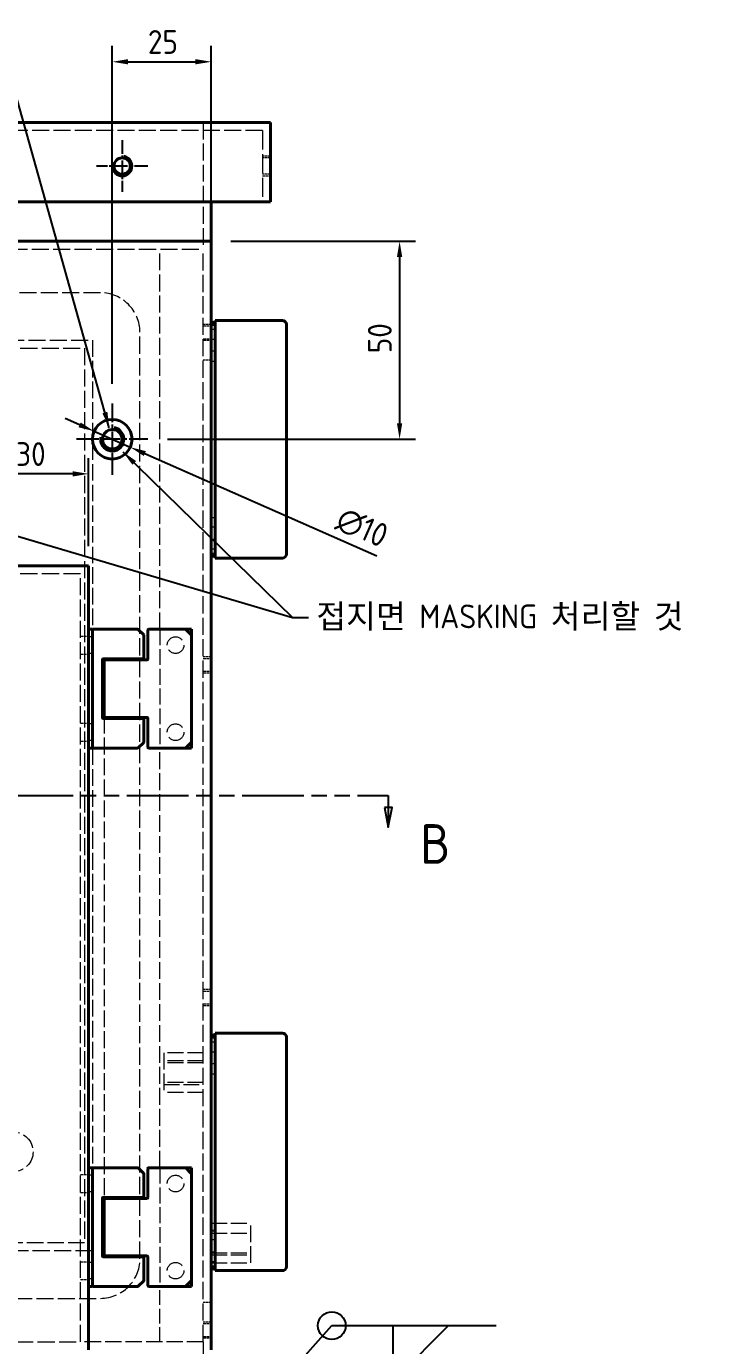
# Model space of a CAD drawing. Header units: millimetres. Extents: x 0 to 2378, y 0 to 1682.
# Drawn here: x 703.8 to 875.6, y 220.1 to 553.3 of the extents above; entities that cross this region are included whole.
import ezdxf

# ---------------------------------------------------------------- set-up
doc = ezdxf.new("R2010")
doc.units = ezdxf.units.MM
doc.header["$LTSCALE"] = 2
for name, pattern in [('CHAIN', [0.3543, 0.2362, -0.0295, 0.0591, -0.0295]), ('DASHED', [0.2067, 0.1654, -0.0413]), ('DOUBLE_DASH_CHAIN', [1.2403, 0.6614, -0.0827, 0.1654, -0.0827, 0.1654, -0.0827])]:
    doc.linetypes.add(name, pattern=pattern)
for name, color, linetype, lineweight in [('가려진 것(ISO)', 2, 'DASHED', 18), ('가시적인 것(ISO)', 3, 'Continuous', 40), ('가시적인 좁은 것(ISO)', 3, 'Continuous', 35), ('기호(ISO)', 5, 'Continuous', 25), ('단면선(ISO)', 7, 'CHAIN', 25), ('중심 표식(ISO)', 1, 'Continuous', 25), ('치수(ISO)', 2, 'Continuous', 25)]:
    doc.layers.add(name, color=color, linetype=linetype, lineweight=lineweight)
doc.styles.add('부품번호텍스트_PSTEK_POSCO', font='isocp.shx')
doc.styles.add('치수 텍스트_PSTEK_POSCO', font='isocp.shx')
doc.dimstyles.new('치수_PSTEK_POSCO', dxfattribs={"dimscale": 2, "dimtxt": 3, "dimasz": 2, "dimexe": 2, "dimexo": 2.5, "dimgap": 1, "dimtad": 1, "dimrnd": 1e-08, "dimdsep": 46, "dimtxsty": '치수 텍스트_PSTEK_POSCO', "dimcen": 0.09, "dimdle": 10, "dimclrd": 7, "dimclre": 7, "dimclrt": 2, "dimadec": 1, "dimazin": 2, "dimtfac": 1, "dimtmove": 0, "dimatfit": 3, "dimfxl": 0, "dimtolj": 1, "dimlwd": -1, "dimlwe": -1, "dimarcsym": 0})
doc.dimstyles.new('치수_PSTEK_POSCO$7', dxfattribs={"dimscale": 2, "dimtxt": 3, "dimasz": 2, "dimexe": 2, "dimexo": 2.5, "dimgap": 1, "dimtad": 1, "dimrnd": 1e-08, "dimdsep": 46, "dimtxsty": '치수 텍스트_PSTEK_POSCO', "dimcen": 0.09, "dimdle": 10, "dimclrd": 7, "dimclre": 7, "dimclrt": 2, "dimadec": 1, "dimazin": 2, "dimtfac": 1, "dimtmove": 0, "dimatfit": 3, "dimfxl": 0, "dimtolj": 1, "dimlwd": -1, "dimlwe": -1, "dimarcsym": 0})

# ---------------------------------------------------------------- blocks, each defined once
blk = doc.blocks.new('2dTransSection1')
at = {"layer": '단면선(ISO)', "linetype": 'DOUBLE_DASH_CHAIN', "ltscale": 5.868094}
blk.add_line((117.14, 179.53), (397.61, 179.53), dxfattribs=at)
at = {"layer": '단면선(ISO)', "linetype": 'Continuous'}
for p, q in [((393.71, 179.53), (397.61, 179.53)), ((397.61, 179.53), (397.61, 178.03)), ((397.11, 178.03), (397.61, 175.53)), ((398.11, 178.03), (397.11, 178.03)), ((397.61, 178.03), (397.61, 175.53)), ((397.61, 175.53), (398.11, 178.03))]:
    blk.add_line(p, q, dxfattribs=at)
at = {"layer": '단면선(ISO)', "linetype": 'Continuous', "flags": 128}
blk.add_lwpolyline([(397.11, 178.03), (397.61, 175.53), (398.11, 178.03), (397.11, 178.03)], dxfattribs=at)
at = {"layer": '단면선(ISO)'}
blk.add_solid([(397.11, 178.03), (397.61, 175.53), (398.11, 178.03), (397.11, 178.03)], dxfattribs=at)
at = {"layer": '단면선(ISO)', "insert": (401.63, 170.92), "char_height": 5, "attachment_point": 7, "style": '부품번호텍스트_PSTEK_POSCO'}
blk.add_mtext('B', dxfattribs=at)
blk = doc.blocks.new('*D146')
at = {"layer": 'Defpoints', "color": 0, "transparency": 16777216}
for p in [(750.47, 499.06), (734.47, 449.06), (798.07, 449.06)]:
    blk.add_point(p, dxfattribs=at)
at = {"layer": '치수(ISO)', "color": 7, "transparency": 16777216}
for p, q in [((755.47, 499.06), (802.07, 499.06)), ((798.07, 495.06), (798.07, 453.06)), ((739.47, 449.06), (802.07, 449.06))]:
    blk.add_line(p, q, dxfattribs=at)
for points in [[(797.4, 495.06), (798.73, 495.06), (798.07, 499.06)], [(797.4, 453.06), (798.73, 453.06), (798.07, 449.06)]]:
    blk.add_solid(points, dxfattribs=at)
at = {"layer": '치수(ISO)', "color": 2, "transparency": 16777216, "insert": (793.07, 470.76), "char_height": 6, "attachment_point": 4, "rotation": 90, "style": '치수 텍스트_PSTEK_POSCO'}
blk.add_mtext('\\A1;50', dxfattribs=at)
blk = doc.blocks.new('*D147')
at = {"layer": 'Defpoints', "color": 0, "transparency": 16777216}
for p in [(750.47, 544.39), (750.47, 499.06), (725.47, 458.06)]:
    blk.add_point(p, dxfattribs=at)
at = {"layer": '치수(ISO)', "color": 7, "transparency": 16777216}
for p, q in [((725.47, 463.06), (725.47, 548.39)), ((750.47, 504.06), (750.47, 548.39)), ((729.47, 544.39), (746.47, 544.39))]:
    blk.add_line(p, q, dxfattribs=at)
for points in [[(729.47, 545.06), (729.47, 543.73), (725.47, 544.39)], [(746.47, 545.06), (746.47, 543.73), (750.47, 544.39)]]:
    blk.add_solid(points, dxfattribs=at)
at = {"layer": '치수(ISO)', "color": 2, "transparency": 16777216, "insert": (734.47, 549.39), "char_height": 6, "attachment_point": 4, "style": '치수 텍스트_PSTEK_POSCO'}
blk.add_mtext('\\A1;25', dxfattribs=at)
blk = doc.blocks.new('*D148')
at = {"layer": 'Defpoints', "color": 0, "transparency": 16777216}
for p in [(689.47, 440.31), (689.47, 428.56), (719.47, 417.06)]:
    blk.add_point(p, dxfattribs=at)
at = {"layer": '치수(ISO)', "color": 7, "transparency": 16777216}
for p, q in [((689.47, 433.56), (689.47, 444.31)), ((719.47, 422.06), (719.47, 444.31)), ((715.47, 440.31), (693.47, 440.31))]:
    blk.add_line(p, q, dxfattribs=at)
for points in [[(693.47, 440.98), (693.47, 439.65), (689.47, 440.31)], [(715.47, 440.98), (715.47, 439.65), (719.47, 440.31)]]:
    blk.add_solid(points, dxfattribs=at)
at = {"layer": '치수(ISO)', "color": 2, "transparency": 16777216, "insert": (701.17, 445.31), "char_height": 6, "attachment_point": 4, "style": '치수 텍스트_PSTEK_POSCO'}
blk.add_mtext('\\A1;30', dxfattribs=at)
blk = doc.blocks.new('*D150')
at = {"layer": 'Defpoints', "color": 0, "transparency": 16777216}
for p in [(720.89, 451.07), (730.04, 447.04)]:
    blk.add_point(p, dxfattribs=at)
at = {"layer": '치수(ISO)', "color": 7, "transparency": 16777216}
for p, q in [((717.23, 452.69), (713.57, 454.3)), ((720.89, 451.07), (730.04, 447.04)), ((733.7, 445.43), (792.36, 419.6))]:
    blk.add_line(p, q, dxfattribs=at)
for points in [[(717.5, 453.3), (716.96, 452.08), (720.89, 451.07)], [(733.97, 446.04), (733.44, 444.82), (730.04, 447.04)]]:
    blk.add_solid(points, dxfattribs=at)
at = {"layer": '치수(ISO)', "color": 2, "transparency": 16777216, "insert": (782.66, 429.33), "char_height": 6, "attachment_point": 4, "rotation": 336.2288, "style": '치수 텍스트_PSTEK_POSCO'}
blk.add_mtext('\\A1;∅10', dxfattribs=at)

msp = doc.modelspace()

# ---------------------------------------------------------------- linework, layer by layer
at = {"layer": '가려진 것(ISO)', "ltscale": 13.041375}
msp.add_line((763.4684, 527.0589), (267.4684, 527.0589), dxfattribs=at)
at = {"layer": '가려진 것(ISO)', "ltscale": 12.901145}
for p, q in [((748.4684, 529.0589), (748.4684, 497.0589)), ((737.4684, 401.0589), (737.4684, 497.0589)), ((748.4684, 221.0589), (748.4684, 189.0589))]:
    msp.add_line(p, q, dxfattribs=at)
at = {"layer": '가려진 것(ISO)', "ltscale": 14.513788}
for p, q in [((750.4684, 509.0589), (750.4684, 527.0589)), ((763.4684, 527.0589), (763.4684, 509.0589))]:
    msp.add_line(p, q, dxfattribs=at)
at = {"layer": '가려진 것(ISO)', "ltscale": 1.904597}
for p, q in [((765.4684, 520.5589), (763.4684, 520.5589)), ((765.4684, 520.1259), (763.4684, 520.1259)), ((765.4684, 515.9919), (763.4684, 515.9919)), ((763.4684, 515.5589), (765.4684, 515.5589)), ((750.4684, 478.0589), (748.4684, 478.0589)), ((748.4684, 477.6799), (750.4684, 477.6799)), ((748.4684, 474.4379), (750.4684, 474.4379)), ((748.4684, 474.0589), (750.4684, 474.0589)), ((750.4684, 469.0589), (748.4684, 469.0589)), ((717.4684, 399.3089), (719.4684, 399.3089)), ((717.4684, 394.8089), (719.4684, 394.8089)), ((750.4684, 394.0589), (748.4684, 394.0589)), ((748.4684, 393.6799), (750.4684, 393.6799)), ((748.4684, 390.4379), (750.4684, 390.4379)), ((748.4684, 390.0589), (750.4684, 390.0589)), ((717.4684, 377.3089), (719.4684, 377.3089)), ((717.4684, 372.8089), (719.4684, 372.8089)), ((750.4684, 310.0589), (748.4684, 310.0589)), ((748.4684, 309.6799), (750.4684, 309.6799)), ((748.4684, 306.4379), (750.4684, 306.4379)), ((748.4684, 306.0589), (750.4684, 306.0589)), ((717.4684, 263.3089), (719.4684, 263.3089)), ((717.4684, 258.8089), (719.4684, 258.8089)), ((717.4684, 241.3089), (719.4684, 241.3089)), ((717.4684, 236.8089), (719.4684, 236.8089)), ((750.4684, 231.0589), (748.4684, 231.0589)), ((750.4684, 226.0589), (748.4684, 226.0589)), ((748.4684, 225.6799), (750.4684, 225.6799)), ((748.4684, 222.4379), (750.4684, 222.4379)), ((748.4684, 222.0589), (750.4684, 222.0589))]:
    msp.add_line(p, q, dxfattribs=at)
at = {"layer": '가려진 것(ISO)', "ltscale": 13.107413}
msp.add_line((282.4684, 497.0589), (748.4684, 497.0589), dxfattribs=at)
at = {"layer": '가려진 것(ISO)', "ltscale": 13.090868}
msp.add_line((748.4684, 221.0589), (748.4684, 497.0589), dxfattribs=at)
at = {"layer": '가려진 것(ISO)', "ltscale": 13.005862}
for p, q in [((722.4684, 486.0589), (308.4684, 486.0589)), ((308.4684, 232.0589), (722.4684, 232.0589))]:
    msp.add_line(p, q, dxfattribs=at)
at = {"layer": '가려진 것(ISO)', "ltscale": 0.952248}
for p, q in [((751.4684, 476.8089), (750.4684, 476.8089)), ((750.4684, 474.3089), (751.4684, 474.3089)), ((751.4684, 471.3089), (750.4684, 471.3089)), ((750.4684, 468.8089), (751.4684, 468.8089)), ((750.4684, 429.3089), (751.4684, 429.3089)), ((751.4684, 426.8089), (750.4684, 426.8089)), ((750.4684, 423.8089), (751.4684, 423.8089)), ((751.4684, 421.3089), (750.4684, 421.3089)), ((720.4684, 399.1589), (719.4684, 399.1589)), ((720.4684, 394.9589), (719.4684, 394.9589)), ((720.4684, 377.1589), (719.4684, 377.1589)), ((720.4684, 372.9589), (719.4684, 372.9589)), ((751.4684, 296.8089), (750.4684, 296.8089)), ((750.4684, 294.3089), (751.4684, 294.3089)), ((751.4684, 291.3089), (750.4684, 291.3089)), ((750.4684, 288.8089), (751.4684, 288.8089)), ((720.4684, 263.1589), (719.4684, 263.1589)), ((720.4684, 258.9589), (719.4684, 258.9589)), ((750.4684, 249.3089), (751.4684, 249.3089)), ((751.4684, 249.0589), (750.4684, 249.0589)), ((751.4684, 246.8089), (750.4684, 246.8089)), ((750.4684, 243.8089), (751.4684, 243.8089)), ((720.4684, 241.1589), (719.4684, 241.1589)), ((751.4684, 241.3089), (750.4684, 241.3089)), ((720.4684, 236.9589), (719.4684, 236.9589))]:
    msp.add_line(p, q, dxfattribs=at)
at = {"layer": '가려진 것(ISO)', "ltscale": 13.049678}
for p, q in [((310.4684, 474.0589), (720.4684, 474.0589)), ((720.4684, 244.0589), (310.4684, 244.0589))]:
    msp.add_line(p, q, dxfattribs=at)
at = {"layer": '가려진 것(ISO)', "ltscale": 12.613173}
msp.add_line((720.4684, 474.0589), (720.4684, 401.0589), dxfattribs=at)
at = {"layer": '가려진 것(ISO)', "ltscale": 13.163669}
msp.add_line((732.4684, 242.0589), (732.4684, 476.0589), dxfattribs=at)
at = {"layer": '가려진 것(ISO)', "ltscale": 13.094662}
msp.add_line((312.4684, 472.0589), (718.4684, 472.0589), dxfattribs=at)
at = {"layer": '가려진 것(ISO)', "ltscale": 13.016334}
msp.add_line((718.4684, 472.0589), (718.4684, 246.0589), dxfattribs=at)
at = {"layer": '가려진 것(ISO)', "ltscale": 13.15312}
for p, q in [((717.4684, 415.0589), (369.4684, 415.0589)), ((369.4684, 221.0589), (717.4684, 221.0589))]:
    msp.add_line(p, q, dxfattribs=at)
at = {"layer": '가려진 것(ISO)', "ltscale": 13.035532}
msp.add_line((717.4684, 221.0589), (717.4684, 415.0589), dxfattribs=at)
at = {"layer": '가려진 것(ISO)', "ltscale": 12.094824}
for p, q in [((737.4684, 401.0589), (737.4684, 371.0589)), ((748.4684, 294.0589), (738.4684, 294.0589)), ((748.4684, 292.0589), (738.4684, 292.0589)), ((748.4684, 291.5174), (738.4684, 291.5174)), ((748.4684, 286.6004), (738.4684, 286.6004)), ((738.4684, 286.0589), (748.4684, 286.0589)), ((748.4684, 284.0589), (738.4684, 284.0589)), ((737.4684, 265.0589), (737.4684, 235.0589)), ((750.4684, 251.0589), (760.4684, 251.0589)), ((750.4684, 248.5174), (760.4684, 248.5174)), ((750.4684, 243.6004), (760.4684, 243.6004)), ((750.4684, 243.0589), (760.4684, 243.0589)), ((750.4684, 241.0589), (760.4684, 241.0589))]:
    msp.add_line(p, q, dxfattribs=at)
at = {"layer": '가려진 것(ISO)', "ltscale": 12.820513}
for p, q in [((723.4684, 379.0089), (723.4684, 257.1089)), ((720.4684, 371.0589), (720.4684, 265.0589)), ((737.4684, 265.0589), (737.4684, 371.0589))]:
    msp.add_line(p, q, dxfattribs=at)
at = {"layer": '가려진 것(ISO)', "ltscale": 12.665669}
for p, q in [((738.4684, 294.0589), (738.4684, 284.0589)), ((760.4684, 241.0589), (760.4684, 251.0589))]:
    msp.add_line(p, q, dxfattribs=at)
at = {"layer": '가려진 것(ISO)', "ltscale": 12.578616}
msp.add_line((718.4684, 246.0589), (692.4684, 246.0589), dxfattribs=at)
at = {"layer": '가려진 것(ISO)', "ltscale": 11.288502}
msp.add_line((737.4684, 221.0589), (737.4684, 235.0589), dxfattribs=at)
at = {"layer": '가려진 것(ISO)', "ltscale": 12.497984}
msp.add_line((748.4684, 221.0589), (717.4684, 221.0589), dxfattribs=at)
at = {"layer": '가려진 것(ISO)', "ltscale": 15.958743}
for centre in [(741.4684, 397.0589), (741.4684, 375.0589), (741.4684, 261.0589), (741.4684, 239.0589)]:
    msp.add_circle(centre, 2.1, dxfattribs=at)
at = {"layer": '가려진 것(ISO)', "ltscale": 12.665669}
msp.add_circle((700.4684, 269.0589), 5, dxfattribs=at)
for centre, start, end in [((722.4684, 476.0589), 0, 90), ((722.4684, 242.0589), 270, 0)]:
    msp.add_arc(centre, 10, start, end, dxfattribs=at)
at = {"layer": '가시적인 것(ISO)'}
for p, q in [((765.4684, 529.0589), (265.4684, 529.0589)), ((765.4684, 529.0589), (765.4684, 509.0589)), ((765.4684, 509.0589), (265.4684, 509.0589)), ((750.4684, 499.0589), (750.4684, 509.0589)), ((280.4684, 499.0589), (750.4684, 499.0589)), ((750.4684, 219.0589), (750.4684, 499.0589)), ((751.4684, 478.5589), (750.4684, 478.5589)), ((750.4684, 478.0589), (751.4684, 478.0589)), ((751.4684, 479.0589), (762.4684, 479.0589)), ((751.4684, 478.0589), (751.4684, 479.0589)), ((751.4684, 478.0589), (751.4684, 420.0589)), ((762.4684, 479.0589), (768.4684, 479.0589)), ((769.4684, 478.0589), (769.4684, 420.0589)), ((750.4684, 420.0589), (751.4684, 420.0589)), ((751.4684, 419.0589), (751.4684, 420.0589)), ((719.4684, 417.0589), (367.4684, 417.0589)), ((719.4684, 219.0589), (719.4684, 417.0589)), ((751.4684, 419.5589), (750.4684, 419.5589)), ((762.4684, 419.0589), (751.4684, 419.0589)), ((768.4684, 419.0589), (762.4684, 419.0589)), ((720.4684, 401.0589), (719.4684, 401.0589)), ((720.4684, 401.0589), (720.4684, 400.2761)), ((720.4684, 399.4761), (720.4684, 400.2761)), ((720.6684, 401.0589), (728.4684, 401.0589)), ((731.8856, 401.0589), (728.4684, 401.0589)), ((732.027, 401.0004), (733.4099, 399.6175)), ((734.4684, 399.4761), (734.4684, 400.8589)), ((734.6684, 401.0589), (741.3128, 401.0589)), ((741.3128, 401.0589), (743.8856, 401.0589)), ((745.4684, 401.0589), (743.8856, 401.0589)), ((745.4099, 399.6175), (744.027, 401.0004)), ((745.4684, 399.4761), (745.4684, 401.0589)), ((720.4684, 399.4761), (720.4684, 372.6418)), ((733.4684, 393.7589), (733.4684, 399.4761)), ((734.4684, 399.4761), (734.4684, 393.5089)), ((745.4684, 399.4761), (745.4684, 372.6418)), ((722.9684, 378.7589), (722.9684, 393.3589)), ((723.1684, 393.5589), (728.4684, 393.5589)), ((728.4684, 393.3089), (723.6684, 393.3089)), ((733.2684, 393.5589), (728.4684, 393.5589)), ((728.4684, 393.3089), (734.2684, 393.3089)), ((723.4684, 379.0089), (723.4684, 393.1089)), ((728.4684, 378.5589), (723.1684, 378.5589)), ((723.6684, 378.8089), (728.4684, 378.8089)), ((734.2684, 378.8089), (728.4684, 378.8089)), ((728.4684, 378.5589), (733.2684, 378.5589)), ((733.4684, 372.6418), (733.4684, 378.3589)), ((734.4684, 378.6089), (734.4684, 372.6418)), ((720.4684, 371.0589), (719.4684, 371.0589)), ((720.4684, 371.8418), (720.4684, 372.6418)), ((720.4684, 371.8418), (720.4684, 371.0589)), ((728.4684, 371.0589), (720.6684, 371.0589)), ((728.4684, 371.0589), (731.8856, 371.0589)), ((732.027, 371.1175), (733.4099, 372.5004)), ((734.4684, 371.2589), (734.4684, 372.6418)), ((741.3128, 371.0589), (734.6684, 371.0589)), ((743.8856, 371.0589), (741.3128, 371.0589)), ((743.8856, 371.0589), (745.4684, 371.0589)), ((745.4099, 372.5004), (744.027, 371.1175)), ((745.4684, 371.0589), (745.4684, 372.6418)), ((751.4684, 298.5589), (750.4684, 298.5589)), ((750.4684, 298.0589), (751.4684, 298.0589)), ((751.4684, 299.0589), (762.4684, 299.0589)), ((751.4684, 298.0589), (751.4684, 299.0589)), ((751.4684, 298.0589), (751.4684, 240.0589)), ((762.4684, 299.0589), (768.4684, 299.0589)), ((769.4684, 298.0589), (769.4684, 240.0589)), ((720.4684, 265.0589), (719.4684, 265.0589)), ((720.4684, 265.0589), (720.4684, 264.2761)), ((720.4684, 263.4761), (720.4684, 264.2761)), ((720.4684, 263.4761), (720.4684, 236.6418)), ((720.6684, 265.0589), (728.4684, 265.0589)), ((731.8856, 265.0589), (728.4684, 265.0589)), ((732.027, 265.0004), (733.4099, 263.6175)), ((733.4684, 257.7589), (733.4684, 263.4761)), ((734.4684, 263.4761), (734.4684, 264.8589)), ((734.4684, 263.4761), (734.4684, 257.5089)), ((734.6684, 265.0589), (741.3128, 265.0589)), ((741.3128, 265.0589), (743.8856, 265.0589)), ((745.4684, 265.0589), (743.8856, 265.0589)), ((745.4099, 263.6175), (744.027, 265.0004)), ((745.4684, 263.4761), (745.4684, 265.0589)), ((745.4684, 263.4761), (745.4684, 236.6418)), ((722.9684, 242.7589), (722.9684, 257.3589)), ((723.1684, 257.5589), (728.4684, 257.5589)), ((723.4684, 243.0089), (723.4684, 257.1089)), ((728.4684, 257.3089), (723.6684, 257.3089)), ((725.8684, 257.3089), (725.8684, 257.5589)), ((733.2684, 257.5589), (728.4684, 257.5589)), ((728.4684, 257.3089), (734.2684, 257.3089)), ((731.0684, 257.3089), (731.0684, 257.5589)), ((728.4684, 242.5589), (723.1684, 242.5589)), ((723.6684, 242.8089), (728.4684, 242.8089)), ((725.8684, 242.5589), (725.8684, 242.8089)), ((734.2684, 242.8089), (728.4684, 242.8089)), ((728.4684, 242.5589), (733.2684, 242.5589)), ((731.0684, 242.5589), (731.0684, 242.8089)), ((733.4684, 236.6418), (733.4684, 242.3589)), ((734.4684, 242.6089), (734.4684, 236.6418)), ((750.4684, 240.0589), (751.4684, 240.0589)), ((751.4684, 239.0589), (751.4684, 240.0589)), ((720.4684, 235.8418), (720.4684, 236.6418)), ((734.4684, 235.2589), (734.4684, 236.6418)), ((745.4684, 235.0589), (745.4684, 236.6418)), ((751.4684, 239.5589), (750.4684, 239.5589)), ((762.4684, 239.0589), (751.4684, 239.0589)), ((768.4684, 239.0589), (762.4684, 239.0589)), ((720.4684, 235.0589), (719.4684, 235.0589)), ((720.4684, 235.8418), (720.4684, 235.0589)), ((728.4684, 235.0589), (720.6684, 235.0589)), ((728.4684, 235.0589), (731.8856, 235.0589)), ((732.027, 235.1175), (733.4099, 236.5004)), ((741.3128, 235.0589), (734.6684, 235.0589)), ((743.8856, 235.0589), (741.3128, 235.0589)), ((743.8856, 235.0589), (745.4684, 235.0589)), ((745.4099, 236.5004), (744.027, 235.1175))]:
    msp.add_line(p, q, dxfattribs=at)
for centre, radius in [((727.9684, 518.0589), 2.067), ((725.4684, 449.0589), 5), ((725.4684, 449.0589), 2.4585)]:
    msp.add_circle(centre, radius, dxfattribs=at)
for centre, radius, start, end in [((768.4684, 478.0589), 1, 0, 90), ((768.4684, 420.0589), 1, 270, 0), ((720.6684, 400.8589), 0.2, 90, 180), ((731.8856, 400.8589), 0.2, 44.99999, 90), ((734.6684, 400.8589), 0.2, 90, 180), ((743.8856, 400.8589), 0.2, 45, 90), ((733.2684, 399.4761), 0.2, 0, 44.99999), ((745.2684, 399.4761), 0.2, 0, 45), ((723.1684, 393.3589), 0.2, 90, 180), ((723.6684, 393.1089), 0.2, 90, 180), ((733.2684, 393.7589), 0.2, 270, 0), ((734.2684, 393.5089), 0.2, 270, 0), ((723.1684, 378.7589), 0.2, 180, 270), ((723.6684, 379.0089), 0.2, 180, 270), ((733.2684, 378.3589), 0.2, 0, 90), ((734.2684, 378.6089), 0.2, 0, 90), ((720.6684, 371.2589), 0.2, 180, 270), ((731.8856, 371.2589), 0.2, 270, 315.00001), ((733.2684, 372.6418), 0.2, 315.00001, 0), ((734.6684, 371.2589), 0.2, 180, 270), ((743.8856, 371.2589), 0.2, 270, 315), ((745.2684, 372.6418), 0.2, 315, 0), ((768.4684, 298.0589), 1, 0, 90), ((720.6684, 264.8589), 0.2, 90, 180), ((731.8856, 264.8589), 0.2, 44.99999, 90), ((733.2684, 263.4761), 0.2, 0, 44.99999), ((734.6684, 264.8589), 0.2, 90, 180), ((743.8856, 264.8589), 0.2, 45, 90), ((745.2684, 263.4761), 0.2, 0, 45), ((723.1684, 257.3589), 0.2, 90, 180), ((723.6684, 257.1089), 0.2, 90, 180), ((733.2684, 257.7589), 0.2, 270, 0), ((734.2684, 257.5089), 0.2, 270, 0), ((723.1684, 242.7589), 0.2, 180, 270), ((723.6684, 243.0089), 0.2, 180, 270), ((733.2684, 242.3589), 0.2, 0, 90), ((734.2684, 242.6089), 0.2, 0, 90), ((768.4684, 240.0589), 1, 270, 0), ((733.2684, 236.6418), 0.2, 315.00001, 0), ((745.2684, 236.6418), 0.2, 315, 0), ((720.6684, 235.2589), 0.2, 180, 270), ((731.8856, 235.2589), 0.2, 270, 315.00001), ((734.6684, 235.2589), 0.2, 180, 270), ((743.8856, 235.2589), 0.2, 270, 315)]:
    msp.add_arc(centre, radius, start, end, dxfattribs=at)
at = {"layer": '가시적인 좁은 것(ISO)'}
for centre, radius in [((727.9684, 518.0589), 2.5), ((725.4684, 449.0589), 3)]:
    msp.add_arc(centre, radius, 170, 80, dxfattribs=at)
at = {"layer": '기호(ISO)', "color": 7}
for p, q in [((753.1334, 194.0419), (780.941, 225.1684)), ((780.941, 225.1684), (822.441, 225.1684))]:
    msp.add_line(p, q, dxfattribs=at)
at = {"layer": '기호(ISO)'}
for p, q in [((796.441, 225.1684), (810.441, 225.1684)), ((810.441, 225.1684), (796.441, 211.1684)), ((796.441, 211.1684), (796.441, 225.1684))]:
    msp.add_line(p, q, dxfattribs=at)
msp.add_circle((780.941, 225.1684), 3.5, dxfattribs=at)
at = {"layer": '중심 표식(ISO)', "linetype": 'CHAIN', "ltscale": 7.222748}
for p, q in [((727.9684, 524.5589), (727.9684, 511.5589)), ((734.4684, 518.0589), (721.4684, 518.0589))]:
    msp.add_line(p, q, dxfattribs=at)
at = {"layer": '중심 표식(ISO)', "linetype": 'CHAIN', "ltscale": 10.000767}
for p, q in [((725.4684, 458.0589), (725.4684, 440.0589)), ((734.4684, 449.0589), (716.4684, 449.0589))]:
    msp.add_line(p, q, dxfattribs=at)

# ---------------------------------------------------------------- block references
at = {"layer": '단면선(ISO)', "xscale": 2, "yscale": 2, "zscale": 2}
msp.add_blockref('2dTransSection1', (0, 0), dxfattribs=at)

# ---------------------------------------------------------------- texts
at = {"layer": '기호(ISO)', "color": 2, "insert": (777.0422, 403.9922), "char_height": 6, "width": 108.164492, "attachment_point": 4, "style": '치수 텍스트_PSTEK_POSCO'}
msp.add_mtext('{\\fISOCP|b0|i0;\\H6.0000;접지면 MASKING 처리할 것}', dxfattribs=at)
at = {"layer": '기호(ISO)', "color": 2, "insert": (777.0317, 403.9938), "char_height": 6, "attachment_point": 4, "style": '치수 텍스트_PSTEK_POSCO'}
msp.add_mtext('{ }', dxfattribs=at)

# ---------------------------------------------------------------- dimensions: what is measured, and where the dimension line sits
at = {"layer": '치수(ISO)', "color": 7}
for base, p1, p2, angle, picture, middle in [((750.4684, 544.3931), (725.4684, 458.0589), (750.4684, 499.0589), 180, '*D147', (737.9684, 544.3931)), ((798.0673, 449.0589), (750.4684, 499.0589), (734.4684, 449.0589), 270, '*D146', (798.0673, 474.0589))]:
    dim = msp.add_linear_dim(base=base, p1=p1, p2=p2, angle=angle, dimstyle='치수_PSTEK_POSCO', override={"dimdec": 2, "dimtp": 0, "dimtm": 0, "dimtdec": 2, "dimtofl": 0, "dimatfit": 1}, dxfattribs=at)
    dim.commit()
    dim.dimension.update_dxf_attribs({"geometry": picture, "text_midpoint": middle, "dimtype": 160})
dim = msp.add_diameter_dim_2p(p1=(720.8926, 451.0744), p2=(730.0443, 447.0435), dimstyle='치수_PSTEK_POSCO', override={"dimdec": 2, "dimlfac": 1, "dimtp": 0, "dimtm": 0, "dimtdec": 2, "dimatfit": 2}, dxfattribs=at)
dim.commit()
dim.dimension.update_dxf_attribs({"geometry": '*D150', "text_midpoint": (785.5845, 422.5807), "dimtype": 163})
dim = msp.add_linear_dim(base=(689.4684, 440.312), p1=(719.4684, 417.0589), p2=(689.4684, 428.5589), dimstyle='치수_PSTEK_POSCO', override={"dimdec": 2, "dimtp": 0, "dimtm": 0, "dimtdec": 2, "dimtofl": 0, "dimatfit": 1}, dxfattribs=at)
dim.commit()
dim.dimension.update_dxf_attribs({"geometry": '*D148', "text_midpoint": (704.4684, 440.312), "dimtype": 160})

# ---------------------------------------------------------------- leaders
at = {"layer": '기호(ISO)', "color": 7, "annotation_type": 0, "has_hookline": 1}
for points, hookline_direction, text_width in [([(724.692, 451.9567), (699.7859, 540.9149), (695.7859, 540.9149)], 1, 34.2047), ([(728.1839, 445.8561), (771.0422, 403.9922), (775.0422, 403.9922)], 0, 98.5972), ([(693.051, 427.0589), (771.0317, 403.9938), (775.0317, 403.9938)], 0, 2.4)]:
    msp.add_leader(points, dimstyle='치수_PSTEK_POSCO$7', override={"dimtad": 0}, dxfattribs=dict(at, hookline_direction=hookline_direction, text_width=text_width))

doc.saveas('drawing.dxf')
